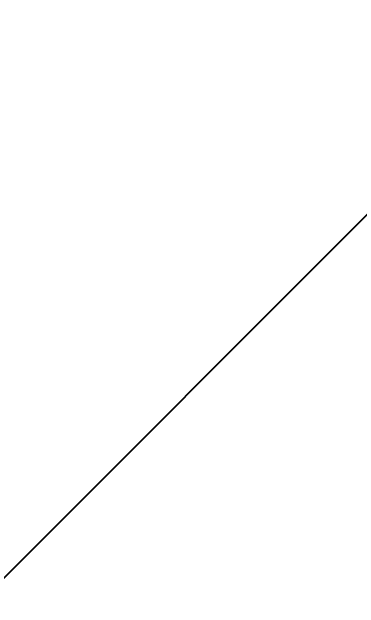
# Model space of a CAD drawing. Header units: millimetres. Extents: x 5625199 to 7433318, y -3316392 to -2552493.
# Drawn here: x 5959658 to 5959974, y -2698298 to -2697756 of the extents above; entities that cross this region are included whole.
import ezdxf

# ---------------------------------------------------------------- set-up
doc = ezdxf.new("R2010")
doc.units = ezdxf.units.MM
doc.header["$PDMODE"] = 35
doc.header["$PDSIZE"] = -10
doc.layers.add('155', color=155, linetype='Continuous')
doc.styles.add('标注-尺寸', font='simplex.shx', dxfattribs={"width": 0.7})
doc.dimstyles.new('MS55', dxfattribs={"dimscale": 0, "dimtxt": 5, "dimasz": 1, "dimexe": 1, "dimexo": 0.8, "dimgap": 1, "dimtad": 1, "dimdec": 0, "dimrnd": 5, "dimdsep": 46, "dimtxsty": '标注-尺寸', "dimblk": 'ARCHTICK', "dimcen": 0, "dimdle": 0.5, "dimclrd": 256, "dimclre": 256, "dimclrt": 50, "dimadec": 0, "dimazin": 0, "dimtfac": 1, "dimtdec": 0, "dimtix": 1, "dimtofl": 0, "dimtmove": 2, "dimatfit": 3, "dimldrblk": 'jt2', "dimfxl": 6, "dimfxlon": 1, "dimtvp": 1, "dimtolj": 1, "dimtzin": 0, "dimarcsym": 0})

# ---------------------------------------------------------------- blocks, each defined once
blk = doc.blocks.new('_ArchTick')
at = {"color": 0, "linetype": 'ByBlock', "const_width": 0.4}
blk.add_lwpolyline([(-0.5, -0.5), (0.5, 0.5)], dxfattribs=at)
blk = doc.blocks.new('*D984')
at = {"layer": '155', "lineweight": -2, "ltscale": 500, "transparency": 16777216}
for p, q in [((5957444.95, -2698844.42), (5957444.95, -2697473.96)), ((5957641.56, -2697490.34), (5957412.18, -2697490.34)), ((5957641.56, -2698828.04), (5957412.18, -2698828.04))]:
    blk.add_line(p, q, dxfattribs=at)
at = {"layer": 'Defpoints', "color": 0, "transparency": 16777216}
for p in [(5957444.95, -2697490.34), (5960431.4, -2697490.34), (5958163.19, -2698828.04)]:
    blk.add_point(p, dxfattribs=at)
at = {"layer": '155', "linetype": 'ByBlock', "lineweight": -2, "transparency": 16777216, "xscale": 32.7684199026179, "yscale": 32.7684199026179, "zscale": 32.7684199026179}
for p, rotation in [((5957444.95, -2697490.34), 90), ((5957444.95, -2698828.04), 270)]:
    blk.add_blockref('_ArchTick', p, dxfattribs=dict(at, rotation=rotation))
at = {"layer": '155', "color": 50, "ltscale": 500, "transparency": 16777216, "insert": (5957330.26, -2698159.19), "char_height": 163.842, "attachment_point": 5, "rotation": 90, "style": '标注-尺寸'}
blk.add_mtext('\\A1;1340', dxfattribs=at)
blk = doc.blocks.new('jt2')
at = {"ltscale": 0.1}
blk.add_line((0, 0), (-1, 0), dxfattribs=at)
at = {"color": 6, "ltscale": 0.1}
blk.add_lwpolyline([(-1.217, 1.261), (-0.717, 1.5), (0.019, 0), (-0.717, -1.5), (-1.217, -1.261), (0, 0), (-1.217, 1.261)], dxfattribs=at)
blk = doc.blocks.new('*D985')
at = {"layer": '155', "lineweight": -2, "ltscale": 500, "transparency": 16777216}
for p, q in [((5957088.27, -2697473.96), (5957088.27, -2699744.42)), ((5957284.88, -2697490.34), (5957055.5, -2697490.34)), ((5957284.88, -2699728.04), (5957055.5, -2699728.04))]:
    blk.add_line(p, q, dxfattribs=at)
at = {"layer": 'Defpoints', "color": 0, "transparency": 16777216}
for p in [(5960431.4, -2697490.34), (5957088.27, -2699728.04), (5960093.15, -2699728.04)]:
    blk.add_point(p, dxfattribs=at)
at = {"layer": '155', "linetype": 'ByBlock', "lineweight": -2, "transparency": 16777216, "xscale": 32.7684199026179, "yscale": 32.7684199026179, "zscale": 32.7684199026179}
for p, rotation in [((5957088.27, -2697490.34), 90), ((5957088.27, -2699728.04), 270)]:
    blk.add_blockref('_ArchTick', p, dxfattribs=dict(at, rotation=rotation))
at = {"layer": '155', "color": 50, "ltscale": 500, "transparency": 16777216, "insert": (5956973.58, -2698609.19), "char_height": 163.842, "attachment_point": 5, "rotation": 90, "style": '标注-尺寸'}
blk.add_mtext('\\A1;2240', dxfattribs=at)
blk = doc.blocks.new('*D987')
at = {"layer": '155', "lineweight": -2, "ltscale": 500, "transparency": 16777216}
for p, q in [((5959093.71, -2697303.61), (5959093.71, -2697074.23)), ((5960431.4, -2697303.61), (5960431.4, -2697074.23)), ((5959077.32, -2697107), (5960447.79, -2697107))]:
    blk.add_line(p, q, dxfattribs=at)
at = {"layer": 'Defpoints', "color": 0, "transparency": 16777216}
for p in [(5960431.4, -2697107), (5960431.4, -2697490.34), (5959093.71, -2698828.04)]:
    blk.add_point(p, dxfattribs=at)
at = {"layer": '155', "linetype": 'ByBlock', "lineweight": -2, "transparency": 16777216, "xscale": 32.7684199026179, "yscale": 32.7684199026179, "zscale": 32.7684199026179, "rotation": 180}
blk.add_blockref('_ArchTick', (5959093.71, -2697107), dxfattribs=at)
at = {"layer": '155', "linetype": 'ByBlock', "lineweight": -2, "transparency": 16777216, "xscale": 32.7684199026179, "yscale": 32.7684199026179, "zscale": 32.7684199026179}
blk.add_blockref('_ArchTick', (5960431.4, -2697107), dxfattribs=at)
at = {"layer": '155', "color": 50, "ltscale": 500, "transparency": 16777216, "insert": (5959762.55, -2696992.31), "char_height": 163.842, "attachment_point": 5, "style": '标注-尺寸'}
blk.add_mtext('\\A1;1340', dxfattribs=at)
blk = doc.blocks.new('*D991')
at = {"layer": '155', "lineweight": -2, "ltscale": 500, "transparency": 16777216}
for p, q in [((5957715.41, -2697000.68), (5957715.41, -2696771.3)), ((5962365.41, -2697000.68), (5962365.41, -2696771.3)), ((5962381.79, -2696804.06), (5957699.03, -2696804.06))]:
    blk.add_line(p, q, dxfattribs=at)
at = {"layer": 'Defpoints', "color": 0, "transparency": 16777216}
for p in [(5957715.41, -2696804.06), (5957715.41, -2698828.04), (5962365.41, -2698978.04)]:
    blk.add_point(p, dxfattribs=at)
at = {"layer": '155', "linetype": 'ByBlock', "lineweight": -2, "transparency": 16777216, "xscale": 32.7684199026179, "yscale": 32.7684199026179, "zscale": 32.7684199026179, "rotation": 180}
blk.add_blockref('_ArchTick', (5957715.41, -2696804.06), dxfattribs=at)
at = {"layer": '155', "linetype": 'ByBlock', "lineweight": -2, "transparency": 16777216, "xscale": 32.7684199026179, "yscale": 32.7684199026179, "zscale": 32.7684199026179}
blk.add_blockref('_ArchTick', (5962365.41, -2696804.06), dxfattribs=at)
at = {"layer": '155', "color": 50, "ltscale": 500, "transparency": 16777216, "insert": (5960040.41, -2696689.38), "char_height": 163.842, "attachment_point": 5, "style": '标注-尺寸'}
blk.add_mtext('\\A1;4650', dxfattribs=at)

msp = doc.modelspace()

# ---------------------------------------------------------------- linework, layer by layer
at = {"layer": '155', "ltscale": 500}
msp.add_line((5959093.71, -2698828.04), (5960431.4, -2697490.34), dxfattribs=at)

# ---------------------------------------------------------------- dimensions: what is measured, and where the dimension line sits
for base, p1, p2, picture, middle in [((5957715.41, -2696804.06), (5962365.41, -2698978.04), (5957715.41, -2698828.04), '*D991', (5960040.41, -2696689.38)), ((5960431.4, -2697107), (5959093.71, -2698828.04), (5960431.4, -2697490.34), '*D987', (5959762.55, -2696992.31))]:
    dim = msp.add_linear_dim(base=base, p1=p1, p2=p2, dimstyle='MS55', override={"dimscale": 32.76842, "dimlfac": -1}, dxfattribs=at)
    dim.commit()
    dim.dimension.update_dxf_attribs({"geometry": picture, "text_midpoint": middle})
for base, p1, p2, picture, middle in [((5957088.27, -2699728.04), (5960431.4, -2697490.34), (5960093.15, -2699728.04), '*D985', (5956973.58, -2698609.19)), ((5957444.95, -2697490.34), (5958163.19, -2698828.04), (5960431.4, -2697490.34), '*D984', (5957330.26, -2698159.19))]:
    dim = msp.add_linear_dim(base=base, p1=p1, p2=p2, angle=90, dimstyle='MS55', override={"dimscale": 32.76842, "dimlfac": -1}, dxfattribs=at)
    dim.commit()
    dim.dimension.update_dxf_attribs({"geometry": picture, "text_midpoint": middle})

doc.saveas('drawing.dxf')
